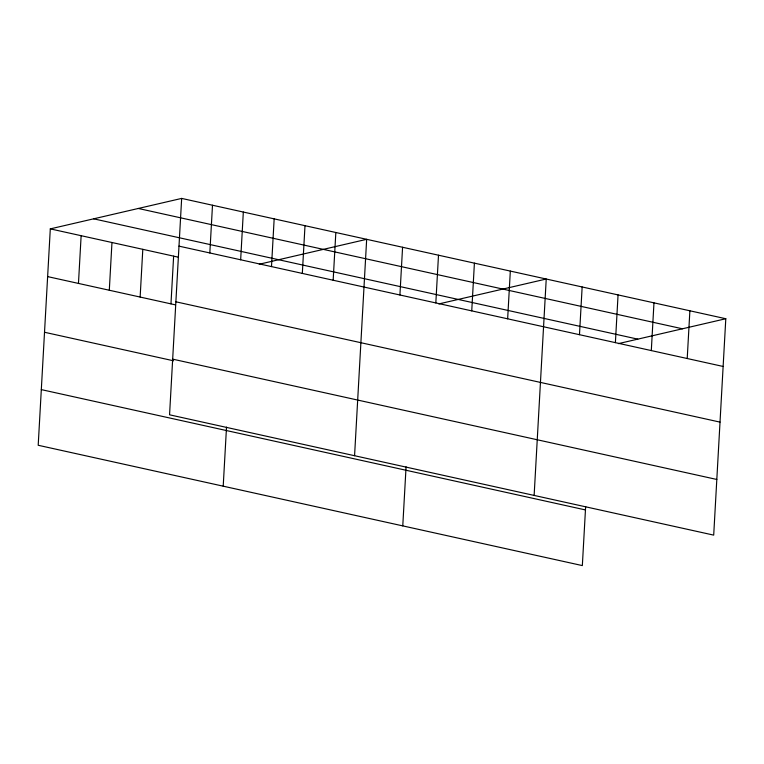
<?xml version="1.0" encoding="UTF-8"?>
<svg xmlns="http://www.w3.org/2000/svg" width="764" height="764" viewBox="0 0 764 764"><rect width="100%" height="100%" fill="white"/><g stroke="black" fill="none" stroke-linecap="round" stroke-linejoin="round"><path stroke-width="1.15" d="M181.66 198.411L169.56 414.804L713.7 535.125L725.8 318.731L181.66 198.411L50.3 228.875L38.2 445.269L582.34 565.589L585.644 506.484M78.463 283.425L81.137 235.694M109.3 290.244L111.964 242.513M140.137 297.053L142.801 249.331M170.964 303.871L173.638 256.15M209.823 252.96L212.497 205.23M223.212 486.181L226.516 427.076M240.66 259.779L243.324 212.048M271.497 266.598L274.161 218.867M302.324 273.416L304.998 225.686M333.161 280.226L335.835 232.504M354.572 455.716L366.663 239.323L259.263 264.229M399.916 294.99L402.58 247.259M402.771 525.88L406.076 466.785M435.824 302.926L438.498 255.205M471.741 310.872L474.406 263.141M507.649 318.817L510.323 271.086M534.131 495.416L546.231 279.022L438.832 303.929M579.475 334.699L582.149 286.968M615.392 342.635L618.057 294.904M651.3 350.581L653.974 302.85M687.218 358.517L689.882 310.786M618.401 343.638L725.8 318.731M138.313 208.467L682.453 328.787M93.647 218.819L637.787 339.14M178.986 246.142L723.136 366.462M50.3 228.875L178.203 257.153M175.882 301.799L720.022 422.12M47.626 276.606L175.539 304.884M172.674 359.147L716.813 479.467M44.522 332.264L173.571 360.799M41.313 389.611L585.453 509.932"/></g></svg>
